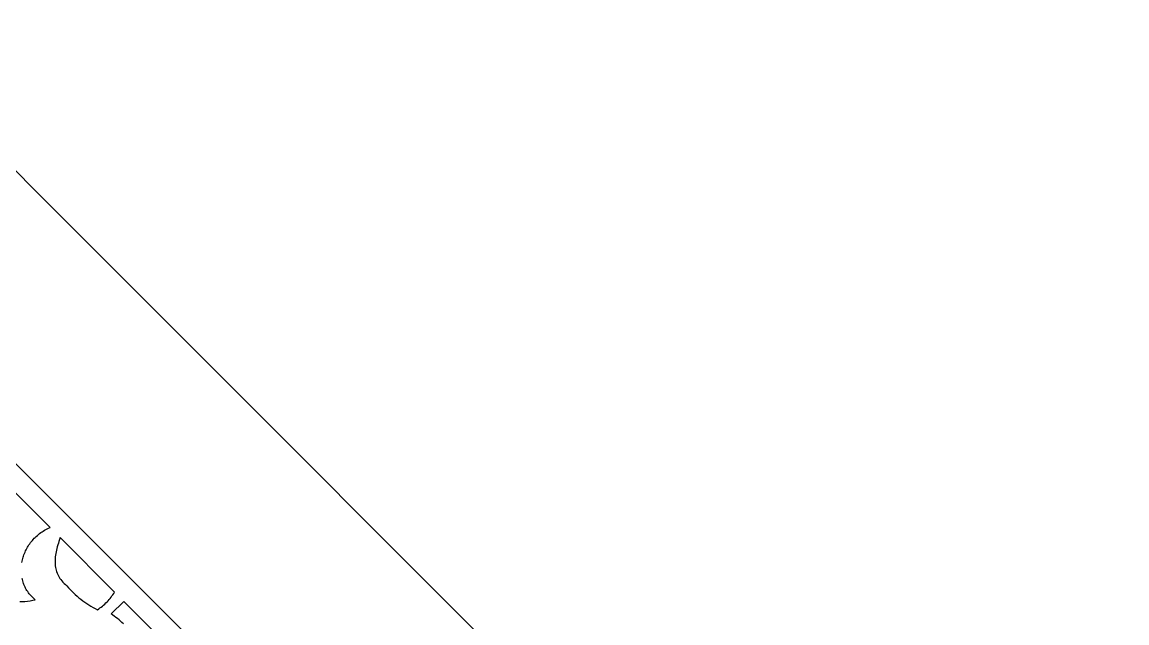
# Model space of a CAD drawing. Extents: x -3069 to -2029, y 258 to 1298.
# Drawn here: x -2296.3 to -2029.2, y 1152.6 to 1297.8 of the extents above; entities that cross this region are included whole.
import ezdxf

# ---------------------------------------------------------------- set-up
doc = ezdxf.new("R2010")
doc.units = 0
doc.layers.add('LAYER_1', color=18, linetype='CONTINUOUS')
doc.layers.add('LAYER_2', color=174, linetype='CONTINUOUS')

msp = doc.modelspace()

# ---------------------------------------------------------------- linework, layer by layer
at = {"layer": 'LAYER_1'}
for points in [[(-2333.8, 257.75), (-2029.19, 562.36), (-2029.19, 993.14), (-2333.8, 1297.75), (-2764.58, 1297.75), (-3069.19, 993.14), (-3069.19, 562.36), (-2764.58, 257.75)], [(-2273.92, 1160.07), (-2287.05, 1173.22), (-2287.36, 1172.32), (-2287.5, 1171.88), (-2287.64, 1171.45), (-2287.76, 1171.02), (-2287.87, 1170.6), (-2287.97, 1170.19), (-2288.06, 1169.78), (-2288.13, 1169.38), (-2288.2, 1168.99), (-2288.25, 1168.6), (-2288.28, 1168.21), (-2288.3, 1167.84), (-2288.31, 1167.46), (-2288.31, 1167.1), (-2288.28, 1166.73), (-2288.25, 1166.38), (-2288.19, 1166.03), (-2288.12, 1165.68), (-2288.03, 1165.34), (-2287.93, 1165), (-2287.8, 1164.67), (-2287.66, 1164.34), (-2287.5, 1164.02), (-2287.32, 1163.7), (-2287.12, 1163.38), (-2286.89, 1163.07), (-2286.65, 1162.76), (-2286.39, 1162.45), (-2286.1, 1162.15), (-2285.79, 1161.86), (-2285.46, 1161.56), (-2285.07, 1161.12), (-2284.67, 1160.69), (-2284.26, 1160.26), (-2283.84, 1159.85), (-2283.41, 1159.45), (-2282.97, 1159.06), (-2282.52, 1158.68), (-2282.06, 1158.32), (-2281.59, 1157.96), (-2281.12, 1157.62), (-2280.63, 1157.28), (-2280.13, 1156.96), (-2279.63, 1156.66), (-2279.12, 1156.36), (-2278.59, 1156.08), (-2278.07, 1155.81), (-2277.75, 1156.01), (-2277.44, 1156.23), (-2277.14, 1156.45), (-2276.85, 1156.69), (-2276.56, 1156.93), (-2276.28, 1157.18), (-2276.01, 1157.43), (-2275.74, 1157.7), (-2275.49, 1157.97), (-2275.24, 1158.25), (-2275, 1158.54), (-2274.76, 1158.83), (-2274.54, 1159.13), (-2274.32, 1159.43), (-2274.11, 1159.75)]]:
    msp.add_lwpolyline(points, close=True, dxfattribs=at)
for points in [[(-2296.32, 1167.2), (-2296.25, 1167.51), (-2296.18, 1167.83), (-2296.1, 1168.15), (-2296.01, 1168.46), (-2295.91, 1168.77), (-2295.81, 1169.08), (-2295.69, 1169.39), (-2295.56, 1169.7), (-2295.42, 1170), (-2295.28, 1170.3), (-2295.12, 1170.59), (-2294.96, 1170.88), (-2294.79, 1171.17), (-2294.6, 1171.45), (-2294.41, 1171.73), (-2294.21, 1172.01), (-2294, 1172.28), (-2293.79, 1172.54), (-2293.56, 1172.8), (-2293.32, 1173.05), (-2293.08, 1173.29), (-2292.83, 1173.53), (-2292.57, 1173.76), (-2292.3, 1173.99), (-2292.02, 1174.21), (-2291.74, 1174.42), (-2291.44, 1174.62), (-2291.14, 1174.82), (-2290.83, 1175), (-2290.51, 1175.18), (-2290.19, 1175.35), (-2289.85, 1175.51), (-2289.51, 1175.66), (-2314.13, 1200.27)], [(-2296.82, 1157.76), (-2296.2, 1157.78), (-2295.57, 1157.82), (-2294.95, 1157.88), (-2294.33, 1157.97), (-2293.71, 1158.09), (-2293.09, 1158.23), (-2293.35, 1158.45), (-2293.61, 1158.68), (-2293.86, 1158.91), (-2294.09, 1159.15), (-2294.31, 1159.4), (-2294.52, 1159.65), (-2294.72, 1159.91), (-2294.91, 1160.18), (-2295.09, 1160.45), (-2295.25, 1160.72), (-2295.41, 1161), (-2295.56, 1161.29), (-2295.69, 1161.58), (-2295.81, 1161.87), (-2295.93, 1162.17), (-2296.03, 1162.47), (-2296.12, 1162.77), (-2296.2, 1163.08), (-2296.27, 1163.38)], [(-2271.77, 1152.43), (-2272.12, 1152.75), (-2272.47, 1153.06), (-2272.84, 1153.36), (-2273.21, 1153.66), (-2273.58, 1153.95), (-2273.97, 1154.23), (-2274.36, 1154.51), (-2274.76, 1154.77), (-2271.67, 1157.81), (-2260.73, 1146.87)]]:
    msp.add_lwpolyline(points, dxfattribs=at)
at = {"layer": 'LAYER_2'}
msp.add_lwpolyline([(-2354.51, 307.75), (-2079.19, 583.07), (-2079.19, 972.43), (-2354.51, 1247.75), (-2743.87, 1247.75), (-3019.19, 972.43), (-3019.19, 583.07), (-2743.87, 307.75)], close=True, dxfattribs=at)

doc.saveas('drawing.dxf')
